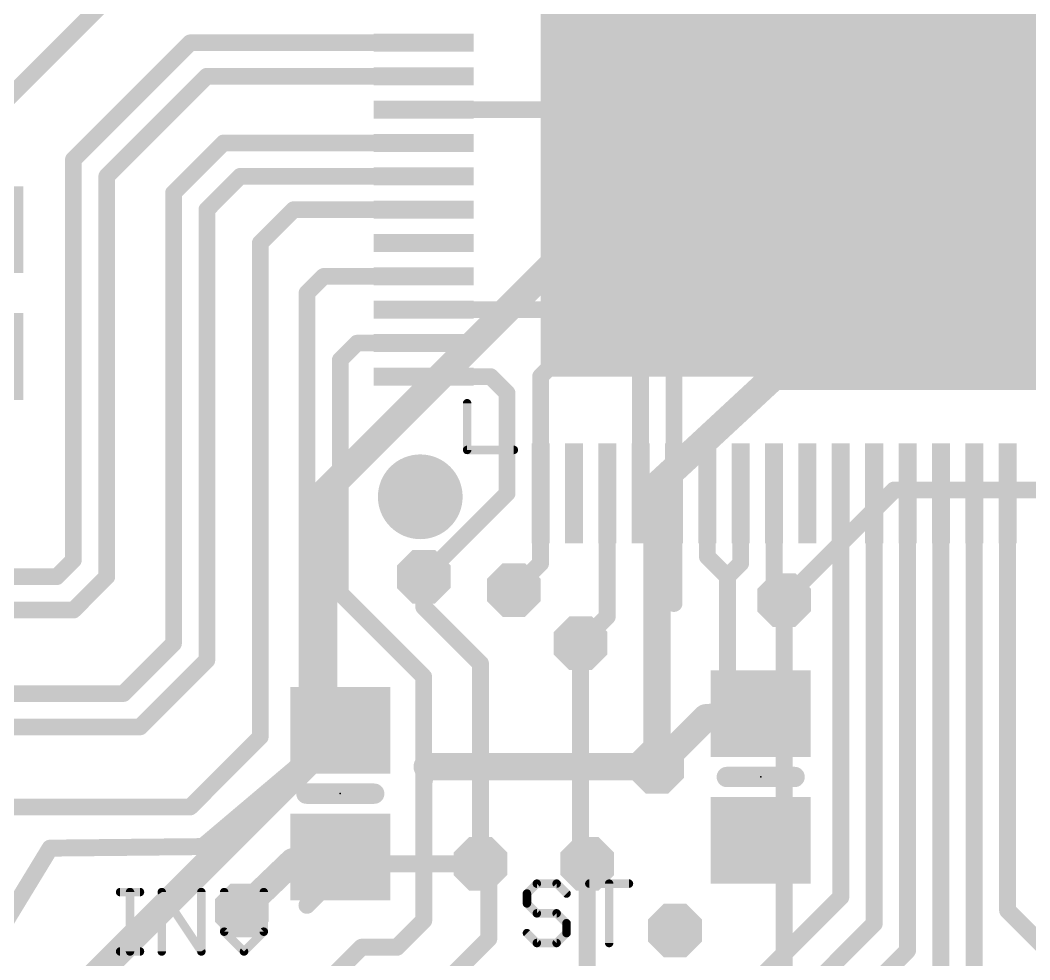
# Model space of a CAD drawing. Extents: x -31 to 165, y 0 to 136.
# Drawn here: x 15.2 to 30.33, y 44.26 to 58.34 of the extents above; entities that cross this region are included whole.
import ezdxf

# ---------------------------------------------------------------- set-up
doc = ezdxf.new("R2010")
doc.units = 0
for name, color, linetype in [('1', 12, 'CONTINUOUS'), ('16', 132, 'CONTINUOUS'), ('17', 110, 'CONTINUOUS'), ('18', 3, 'CONTINUOUS'), ('21', 40, 'CONTINUOUS'), ('23', 40, 'CONTINUOUS')]:
    doc.layers.add(name, color=color, linetype=linetype)

# ---------------------------------------------------------------- blocks, each defined once
blk = doc.blocks.new('RECT')
blk.add_solid([(-0.5, -0.5), (0.5, -0.5), (-0.5, 0.5), (0.5, 0.5)])
blk = doc.blocks.new('ROUNDP')
at = {"const_width": 0.5}
blk.add_lwpolyline([(0, -0.25, 1), (0, 0.25, 1), (0, -0.25)], format="xyb", dxfattribs=at)
blk = doc.blocks.new('OCTAGONV')
at = {"const_width": 0.5}
blk.add_lwpolyline([(-0.25, -0.1036), (-0.25, 0.1036), (-0.1036, 0.25), (0.1036, 0.25), (0.25, 0.1036), (0.25, -0.1036), (0.1036, -0.25), (-0.1036, -0.25), (-0.25, -0.1036), (-0.25, 0.1036)], dxfattribs=at)

msp = doc.modelspace()

# ---------------------------------------------------------------- linework, layer by layer
at = {"layer": '1'}
for points, const_width in [([(16.4992, 58.651), (14.4992, 56.651)], 0.25), ([(17.7492, 58.001), (15.9992, 56.251)], 0.25), ([(21.2492, 58.001), (17.7492, 58.001)], 0.25), ([(16.4992, 56.001), (17.9992, 57.501)], 0.25), ([(17.9992, 57.501), (21.2492, 57.501)], 0.25), ([(21.2492, 57.001), (24.9992, 57.001)], 0.25), ([(17.4992, 55.751), (18.2492, 56.501)], 0.25), ([(18.2492, 56.501), (21.2492, 56.501)], 0.25), ([(15.9992, 56.251), (15.9992, 50.251)], 0.25), ([(16.4992, 50.001), (16.4992, 56.001)], 0.25), ([(17.9992, 55.501), (18.4992, 56.001)], 0.25), ([(21.2492, 56.001), (18.4992, 56.001)], 0.25), ([(17.4992, 49.001), (17.4992, 55.751)], 0.25), ([(17.9992, 48.751), (17.9992, 55.501)], 0.25), ([(19.2992, 55.501), (18.7992, 55.001)], 0.25), ([(21.2492, 55.501), (19.2992, 55.501)], 0.25), ([(18.7992, 55.001), (18.7992, 47.601)], 0.25), ([(24.4992, 54.501), (24.9992, 55.001)], 0.254), ([(24.6242, 54.626), (24.9992, 55.001)], 0.25), ([(19.7492, 54.501), (19.4992, 54.251)], 0.25), ([(21.2492, 54.501), (19.7492, 54.501)], 0.25), ([(23.9992, 54.001), (24.6242, 54.626)], 0.25), ([(24.4992, 51.251), (24.4992, 54.501)], 0.254), ([(24.9992, 54.251), (24.6242, 54.626)], 0.25), ([(19.4992, 54.251), (19.4992, 48.267)], 0.25), ([(24.9992, 51.251), (24.9992, 54.251)], 0.25), ([(21.2492, 54.001), (23.9992, 54.001)], 0.25), ([(22.9992, 53.001), (23.9992, 54.001)], 0.25), ([(20.2492, 53.501), (19.9992, 53.251)], 0.25), ([(21.2492, 53.501), (20.2492, 53.501)], 0.25), ([(19.9992, 53.251), (19.9992, 49.751)], 0.25), ([(21.2492, 53.001), (22.2492, 53.001)], 0.25), ([(22.2492, 53.001), (22.4992, 52.751)], 0.25), ([(22.9992, 51.251), (22.9992, 53.001)], 0.25), ([(22.4992, 52.751), (22.4992, 51.251)], 0.25), ([(22.4992, 51.251), (21.2492, 50.001)], 0.25), ([(22.9992, 50.201), (22.9992, 51.251)], 0.254), ([(23.9992, 51.251), (23.9992, 49.405)], 0.254), ([(24.9992, 51.251), (24.9992, 49.601)], 0.254), ([(25.4992, 51.251), (25.4992, 50.301)], 0.25), ([(25.9992, 50.201), (25.9992, 51.251)], 0.25), ([(26.4992, 51.251), (26.4992, 49.651)], 0.254), ([(27.4992, 51.251), (27.4992, 45.201)], 0.254), ([(27.9992, 51.251), (27.9992, 44.801)], 0.254), ([(28.4992, 51.251), (28.4992, 44.401)], 0.254), ([(28.9992, 51.251), (28.9992, 44.001)], 0.254), ([(29.4992, 51.251), (29.4992, 44.101)], 0.254), ([(29.9992, 51.251), (29.9992, 45.001)], 0.254), ([(25.4992, 50.301), (25.7992, 50.001)], 0.25), ([(15.9992, 50.251), (15.7492, 50.001)], 0.25), ([(22.5992, 49.801), (22.9992, 50.201)], 0.254), ([(25.7992, 50.001), (25.9992, 50.201)], 0.25), ([(15.7492, 50.001), (6.9992, 50.001)], 0.25), ([(15.9992, 49.501), (16.4992, 50.001)], 0.25), ([(25.7992, 50.001), (25.7992, 48.017)], 0.254), ([(19.9992, 49.751), (21.2492, 48.501)], 0.25), ([(26.4992, 49.651), (26.6492, 49.651)], 0.254), ([(15.9992, 49.501), (6.7492, 49.501)], 0.25), ([(23.9992, 49.405), (23.5992, 49.005)], 0.254), ([(16.7492, 48.251), (17.4992, 49.001)], 0.25), ([(16.9992, 47.751), (17.9992, 48.751)], 0.25), ([(21.2492, 48.501), (21.2492, 46.901)], 0.25), ([(5.2492, 48.251), (16.7492, 48.251)], 0.25), ([(19.4992, 48.267), (19.9992, 47.701)], 0.25), ([(25.4802, 47.89), (26.2992, 47.951)], 0.4064), ([(25.7992, 48.017), (26.2992, 47.951)], 0.254), ([(24.7452, 47.155), (25.4802, 47.89)], 0.4064), ([(4.9992, 47.751), (16.9992, 47.751)], 0.25), ([(17.9364, 45.9582), (19.9992, 47.701)], 0.254), ([(18.7992, 47.601), (17.7492, 46.551)], 0.25), ([(24.7452, 47.155), (21.2992, 47.155)], 0.4064), ([(21.2492, 46.901), (21.2992, 47.155)], 0.254), ([(21.2492, 46.901), (21.2492, 44.851)], 0.254), ([(17.7492, 46.551), (13.1702, 46.551)], 0.25), ([(14.2082, 43.567), (15.6504, 45.9348)], 0.254), ([(15.6504, 45.9348), (17.9364, 45.9582)], 0.254), ([(19.9992, 45.801), (19.2872, 45.735)], 0.4), ([(19.2872, 45.735), (18.5222, 45.001)], 0.4), ([(22.2242, 45.576), (22.0992, 45.701)], 0.254), ([(22.2242, 44.577), (22.2242, 45.576)], 0.254), ([(23.6992, 44.069), (23.6992, 45.701)], 0.254), ([(27.4992, 45.201), (25.8992, 43.601)], 0.254), ([(29.9992, 45.001), (30.8992, 44.101)], 0.254), ([(21.2492, 44.851), (20.8482, 44.45)], 0.254), ([(27.9992, 44.801), (26.7992, 43.601)], 0.254), ([(21.6182, 43.971), (22.2242, 44.577)], 0.254), ([(20.3192, 44.45), (19.9142, 44.045)], 0.254), ([(20.8482, 44.45), (20.3192, 44.45)], 0.254), ([(28.4992, 44.401), (27.5992, 43.501)], 0.254)]:
    msp.add_lwpolyline(points, dxfattribs=dict(at, const_width=const_width))
for points, const_width in [([(17.7492, 58.0635, 1), (17.7492, 57.9385)], 0.125), ([(17.7934, 57.9568, 1), (17.705, 58.0452)], 0.125), ([(21.2492, 57.9385, 1), (21.2492, 58.0635)], 0.125), ([(17.9992, 57.5635, 1), (17.9992, 57.4385)], 0.125), ([(18.0434, 57.4568, 1), (17.955, 57.5452)], 0.125), ([(21.2492, 57.4385, 1), (21.2492, 57.5635)], 0.125), ([(21.2492, 57.0635, 1), (21.2492, 56.9385)], 0.125), ([(24.9992, 56.9385, 1), (24.9992, 57.0635)], 0.125), ([(18.2492, 56.5635, 1), (18.2492, 56.4385)], 0.125), ([(18.2934, 56.4568, 1), (18.205, 56.5452)], 0.125), ([(21.2492, 56.4385, 1), (21.2492, 56.5635)], 0.125), ([(16.0617, 56.251, 1), (15.9367, 56.251)], 0.125), ([(15.955, 56.2952, 1), (16.0434, 56.2068)], 0.125), ([(16.5617, 56.001, 1), (16.4367, 56.001)], 0.125), ([(16.455, 56.0452, 1), (16.5434, 55.9568)], 0.125), ([(18.4992, 56.0635, 1), (18.4992, 55.9385)], 0.125), ([(18.5434, 55.9568, 1), (18.455, 56.0452)], 0.125), ([(21.2492, 55.9385, 1), (21.2492, 56.0635)], 0.125), ([(17.5617, 55.751, 1), (17.4367, 55.751)], 0.125), ([(17.455, 55.7952, 1), (17.5434, 55.7068)], 0.125), ([(18.0617, 55.501, 1), (17.9367, 55.501)], 0.125), ([(17.955, 55.5452, 1), (18.0434, 55.4568)], 0.125), ([(19.2992, 55.5635, 1), (19.2992, 55.4385)], 0.125), ([(19.3434, 55.4568, 1), (19.255, 55.5452)], 0.125), ([(21.2492, 55.4385, 1), (21.2492, 55.5635)], 0.125), ([(18.8617, 55.001, 1), (18.7367, 55.001)], 0.125), ([(18.755, 55.0452, 1), (18.8434, 54.9568)], 0.125), ([(25.0441, 54.9561, 1), (24.9543, 55.0459)], 0.127), ([(25.0434, 54.9568, 1), (24.955, 55.0452)], 0.125), ([(19.7492, 54.5635, 1), (19.7492, 54.4385)], 0.125), ([(19.7934, 54.4568, 1), (19.705, 54.5452)], 0.125), ([(21.2492, 54.4385, 1), (21.2492, 54.5635)], 0.125), ([(24.5627, 54.501, 1), (24.4357, 54.501)], 0.127), ([(24.6684, 54.6702, 1), (24.58, 54.5818)], 0.125), ([(24.58, 54.6702, 1), (24.6684, 54.5818)], 0.125), ([(24.6684, 54.5818, 1), (24.58, 54.6702)], 0.125), ([(24.4543, 54.5459, 1), (24.5441, 54.4561)], 0.127), ([(19.5617, 54.251, 1), (19.4367, 54.251)], 0.125), ([(19.455, 54.2952, 1), (19.5434, 54.2068)], 0.125), ([(25.0617, 54.251, 1), (24.9367, 54.251)], 0.125), ([(24.955, 54.2068, 1), (25.0434, 54.2952)], 0.125), ([(21.2492, 54.0635, 1), (21.2492, 53.9385)], 0.125), ([(23.955, 54.0452, 1), (24.0434, 53.9568)], 0.125), ([(24.0434, 53.9568, 1), (23.955, 54.0452)], 0.125), ([(23.9992, 53.9385, 1), (23.9992, 54.0635)], 0.125), ([(20.2492, 53.5635, 1), (20.2492, 53.4385)], 0.125), ([(20.2934, 53.4568, 1), (20.205, 53.5452)], 0.125), ([(21.2492, 53.4385, 1), (21.2492, 53.5635)], 0.125), ([(20.0617, 53.251, 1), (19.9367, 53.251)], 0.125), ([(19.955, 53.2952, 1), (20.0434, 53.2068)], 0.125), ([(21.2492, 53.0635, 1), (21.2492, 52.9385)], 0.125), ([(22.2934, 53.0452, 1), (22.205, 52.9568)], 0.125), ([(22.2492, 52.9385, 1), (22.2492, 53.0635)], 0.125), ([(23.0617, 53.001, 1), (22.9367, 53.001)], 0.125), ([(22.955, 53.0452, 1), (23.0434, 52.9568)], 0.125), ([(22.5617, 52.751, 1), (22.4367, 52.751)], 0.125), ([(22.455, 52.7068, 1), (22.5434, 52.7952)], 0.125), ([(22.4367, 51.251, 1), (22.5617, 51.251)], 0.125), ([(22.5434, 51.2068, 1), (22.455, 51.2952)], 0.125), ([(23.0627, 51.251, 1), (22.9357, 51.251)], 0.127), ([(22.9367, 51.251, 1), (23.0617, 51.251)], 0.125), ([(24.0627, 51.251, 1), (23.9357, 51.251)], 0.127), ([(24.4357, 51.251, 1), (24.5627, 51.251)], 0.127), ([(25.0627, 51.251, 1), (24.9357, 51.251)], 0.127), ([(24.9367, 51.251, 1), (25.0617, 51.251)], 0.125), ([(25.5617, 51.251, 1), (25.4367, 51.251)], 0.125), ([(26.0617, 51.251, 1), (25.9367, 51.251)], 0.125), ([(26.5627, 51.251, 1), (26.4357, 51.251)], 0.127), ([(27.5627, 51.251, 1), (27.4357, 51.251)], 0.127), ([(28.0627, 51.251, 1), (27.9357, 51.251)], 0.127), ([(28.5627, 51.251, 1), (28.4357, 51.251)], 0.127), ([(29.0627, 51.251, 1), (28.9357, 51.251)], 0.127), ([(29.5627, 51.251, 1), (29.4357, 51.251)], 0.127), ([(30.0627, 51.251, 1), (29.9357, 51.251)], 0.127), ([(25.5434, 50.3452, 1), (25.455, 50.2568)], 0.125), ([(15.9367, 50.251, 1), (16.0617, 50.251)], 0.125), ([(16.0434, 50.2068, 1), (15.955, 50.2952)], 0.125), ([(22.9357, 50.201, 1), (23.0627, 50.201)], 0.127), ([(23.0441, 50.1561, 1), (22.9543, 50.2459)], 0.127), ([(25.4367, 50.301, 1), (25.5617, 50.301)], 0.125), ([(25.9367, 50.201, 1), (26.0617, 50.201)], 0.125), ([(26.0434, 50.1568, 1), (25.955, 50.2452)], 0.125), ([(15.705, 50.0452, 1), (15.7934, 49.9568)], 0.125), ([(15.7492, 49.9385, 1), (15.7492, 50.0635)], 0.125), ([(16.5434, 49.9568, 1), (16.455, 50.0452)], 0.125), ([(21.205, 50.0452, 1), (21.2934, 49.9568)], 0.125), ([(25.8627, 50.001, 1), (25.7357, 50.001)], 0.127), ([(25.755, 50.0452, 1), (25.8434, 49.9568)], 0.125), ([(25.755, 49.9568, 1), (25.8434, 50.0452)], 0.125), ([(16.4367, 50.001, 1), (16.5617, 50.001)], 0.125), ([(20.0434, 49.7952, 1), (19.955, 49.7068)], 0.125), ([(19.9367, 49.751, 1), (20.0617, 49.751)], 0.125), ([(22.5543, 49.8459, 1), (22.6441, 49.7561)], 0.127), ([(24.9357, 49.601, 1), (25.0627, 49.601)], 0.127), ([(26.4992, 49.7145, 1), (26.4992, 49.5875)], 0.127), ([(26.4357, 49.651, 1), (26.5627, 49.651)], 0.127), ([(26.6492, 49.5875, 1), (26.6492, 49.7145)], 0.127), ([(15.955, 49.5452, 1), (16.0434, 49.4568)], 0.125), ([(15.9992, 49.4385, 1), (15.9992, 49.5635)], 0.125), ([(24.0441, 49.3601, 1), (23.9543, 49.4499)], 0.127), ([(23.9357, 49.405, 1), (24.0627, 49.405)], 0.127), ([(17.4367, 49.001, 1), (17.5617, 49.001)], 0.125), ([(17.5434, 48.9568, 1), (17.455, 49.0452)], 0.125), ([(23.5543, 49.0499, 1), (23.6441, 48.9601)], 0.127), ([(18.0434, 48.7068, 1), (17.955, 48.7952)], 0.125), ([(17.9367, 48.751, 1), (18.0617, 48.751)], 0.125), ([(21.3117, 48.501, 1), (21.1867, 48.501)], 0.125), ([(21.205, 48.4568, 1), (21.2934, 48.5452)], 0.125), ([(16.705, 48.2952, 1), (16.7934, 48.2068)], 0.125), ([(16.7492, 48.1885, 1), (16.7492, 48.3135)], 0.125), ([(19.546, 48.3084, 1), (19.4524, 48.2256)], 0.125), ([(19.4367, 48.267, 1), (19.5617, 48.267)], 0.125), ([(25.8075, 48.08, 1), (25.7909, 47.954)], 0.127), ([(26.3067, 47.8497, 1), (26.2917, 48.0523)], 0.2032), ([(25.4727, 47.9913, 1), (25.4877, 47.7887)], 0.2032), ([(25.552, 47.8182, 1), (25.4084, 47.9618)], 0.2032), ([(25.7357, 48.017, 1), (25.8627, 48.017)], 0.127), ([(26.2909, 47.888, 1), (26.3075, 48.014)], 0.127), ([(16.955, 47.7952, 1), (17.0434, 47.7068)], 0.125), ([(16.9992, 47.6885, 1), (16.9992, 47.8135)], 0.125), ([(20.0402, 47.6525, 1), (19.9582, 47.7495)], 0.127), ([(18.7367, 47.601, 1), (18.8617, 47.601)], 0.125), ([(18.8434, 47.5568, 1), (18.755, 47.6452)], 0.125), ([(19.9524, 47.6596, 1), (20.046, 47.7424)], 0.125), ([(21.2992, 47.2566, 1), (21.2992, 47.0534)], 0.2032), ([(24.7452, 47.0534, 1), (24.7452, 47.2566)], 0.2032), ([(21.3615, 47.1427, 1), (21.2369, 47.1673)], 0.127), ([(24.6734, 47.2268, 1), (24.817, 47.0832)], 0.2032), ([(21.3127, 46.901, 1), (21.1857, 46.901)], 0.127), ([(21.1869, 46.9133, 1), (21.3115, 46.8887)], 0.127), ([(21.1867, 46.901, 1), (21.3117, 46.901)], 0.125), ([(17.705, 46.5952, 1), (17.7934, 46.5068)], 0.125), ([(17.7492, 46.4885, 1), (17.7492, 46.6135)], 0.125), ([(15.6498, 45.9982, 1), (15.6511, 45.8713)], 0.127), ([(15.7047, 45.9017, 1), (15.5962, 45.9678)], 0.127), ([(17.8955, 46.0068, 1), (17.9774, 45.9097)], 0.127), ([(17.9371, 45.8948, 1), (17.9358, 46.0217)], 0.127), ([(20.0084, 45.7014, 1), (19.99, 45.9006)], 0.2), ([(19.278, 45.8346, 1), (19.2964, 45.6354)], 0.2), ([(19.3564, 45.6628, 1), (19.218, 45.8072)], 0.2), ([(22.1441, 45.7459, 1), (22.0543, 45.6561)], 0.127), ([(22.2877, 45.576, 1), (22.1607, 45.576)], 0.127), ([(23.7627, 45.701, 1), (23.6357, 45.701)], 0.127), ([(22.1793, 45.5311, 1), (22.2691, 45.6209)], 0.127), ([(27.4357, 45.201, 1), (27.5627, 45.201)], 0.127), ([(27.5441, 45.1561, 1), (27.4543, 45.2459)], 0.127), ([(18.453, 45.0732, 1), (18.5914, 44.9288)], 0.2), ([(30.0441, 45.0459, 1), (29.9543, 44.9561)], 0.127), ([(21.2941, 44.8061, 1), (21.2043, 44.8959)], 0.127), ([(29.9357, 45.001, 1), (30.0627, 45.001)], 0.127), ([(21.1857, 44.851, 1), (21.3127, 44.851)], 0.127), ([(27.9357, 44.801, 1), (28.0627, 44.801)], 0.127), ([(28.0441, 44.7561, 1), (27.9543, 44.8459)], 0.127), ([(22.1607, 44.577, 1), (22.2877, 44.577)], 0.127), ([(22.2691, 44.5321, 1), (22.1793, 44.6219)], 0.127), ([(20.3192, 44.5135, 1), (20.3192, 44.3865)], 0.127), ([(20.3641, 44.4051, 1), (20.2743, 44.4949)], 0.127), ([(20.8033, 44.4949, 1), (20.8931, 44.4051)], 0.127), ([(20.8482, 44.3865, 1), (20.8482, 44.5135)], 0.127), ([(28.5441, 44.3561, 1), (28.4543, 44.4459)], 0.127), ([(28.4357, 44.401, 1), (28.5627, 44.401)], 0.127)]:
    msp.add_lwpolyline(points, format="xyb", dxfattribs=dict(at, const_width=const_width))
at = {"layer": '16'}
for points, const_width in [([(31.9992, 62.001), (25.9992, 56.001)], 0.4064), ([(24.4992, 56.001), (19.7492, 51.251)], 0.4064), ([(25.9992, 56.001), (24.4992, 56.001)], 0.4064), ([(24.7452, 51.374), (26.4992, 53.001)], 0.4064), ([(26.4992, 53.001), (32.4992, 53.001)], 0.4064), ([(19.7492, 51.251), (19.7492, 47.451)], 0.4064), ([(24.7452, 47.155), (24.7452, 51.374)], 0.4064), ([(26.6492, 49.651), (28.2992, 51.301)], 0.254), ([(28.2992, 51.301), (39.3992, 51.301)], 0.254), ([(21.2492, 50.001), (21.2492, 49.551)], 0.254), ([(21.2492, 49.551), (22.0992, 48.701)], 0.254), ([(26.6492, 44.051), (26.6492, 49.651)], 0.254), ([(23.5992, 49.005), (23.5992, 45.801)], 0.254), ([(22.0992, 48.701), (22.0992, 45.701)], 0.254), ([(19.7492, 47.451), (16.0992, 43.801)], 0.4064), ([(23.5992, 45.801), (23.6992, 45.701)], 0.254), ([(19.4992, 45.0782), (20.122, 45.701)], 0.254), ([(20.122, 45.701), (22.0992, 45.701)], 0.254)]:
    msp.add_lwpolyline(points, dxfattribs=dict(at, const_width=const_width))
for points, const_width in [([(24.4992, 56.1026, 1), (24.4992, 55.8994)], 0.2032), ([(24.571, 55.9292, 1), (24.4274, 56.0728)], 0.2032), ([(25.9274, 56.0728, 1), (26.071, 55.9292)], 0.2032), ([(25.9992, 55.8994, 1), (25.9992, 56.1026)], 0.2032), ([(26.4992, 53.1026, 1), (26.4992, 52.8994)], 0.2032), ([(26.5683, 52.9265, 1), (26.4301, 53.0755)], 0.2032), ([(19.8508, 51.251, 1), (19.6476, 51.251)], 0.2032), ([(24.8468, 51.374, 1), (24.6436, 51.374)], 0.2032), ([(24.6761, 51.4485, 1), (24.8143, 51.2995)], 0.2032), ([(19.6774, 51.3228, 1), (19.821, 51.1792)], 0.2032), ([(28.2992, 51.3645, 1), (28.2992, 51.2375)], 0.127), ([(28.3441, 51.2561, 1), (28.2543, 51.3459)], 0.127), ([(21.3127, 50.001, 1), (21.1857, 50.001)], 0.127), ([(21.2941, 49.5959, 1), (21.2043, 49.5061)], 0.127), ([(26.7127, 49.651, 1), (26.5857, 49.651)], 0.127), ([(26.6043, 49.6959, 1), (26.6941, 49.6061)], 0.127), ([(21.1857, 49.551, 1), (21.3127, 49.551)], 0.127), ([(23.6627, 49.005, 1), (23.5357, 49.005)], 0.127), ([(22.1627, 48.701, 1), (22.0357, 48.701)], 0.127), ([(22.0543, 48.6561, 1), (22.1441, 48.7459)], 0.127), ([(19.6476, 47.451, 1), (19.8508, 47.451)], 0.2032), ([(19.821, 47.3792, 1), (19.6774, 47.5228)], 0.2032), ([(24.6436, 47.155, 1), (24.8468, 47.155)], 0.2032), ([(23.6441, 45.8459, 1), (23.5543, 45.7561)], 0.127), ([(23.5357, 45.801, 1), (23.6627, 45.801)], 0.127), ([(20.122, 45.7645, 1), (20.122, 45.6375)], 0.127), ([(20.1669, 45.6561, 1), (20.0771, 45.7459)], 0.127), ([(22.0357, 45.701, 1), (22.1627, 45.701)], 0.127), ([(22.0992, 45.6375, 1), (22.0992, 45.7645)], 0.127), ([(23.6543, 45.6561, 1), (23.7441, 45.7459)], 0.127), ([(19.4543, 45.1231, 1), (19.5441, 45.0333)], 0.127)]:
    msp.add_lwpolyline(points, format="xyb", dxfattribs=dict(at, const_width=const_width))
at = {"layer": '21'}
for points, const_width in [([(21.8992, 52.601), (21.8992, 51.901)], 0.127), ([(21.8992, 51.901), (22.5992, 51.901)], 0.127), ([(26.8072, 47.001), (25.7912, 47.001)], 0.3048), ([(20.5072, 46.751), (19.4912, 46.751)], 0.3048), ([(22.944, 45.4033), (22.7957, 45.255)], 0.127), ([(23.2406, 45.4033), (22.944, 45.4033)], 0.127), ([(23.3889, 45.255), (23.2406, 45.4033)], 0.127), ([(23.7312, 45.4033), (24.3244, 45.4033)], 0.127), ([(24.0278, 44.5135), (24.0278, 45.4033)], 0.127), ([(16.6997, 45.2763), (16.9963, 45.2763)], 0.127), ([(16.848, 44.3865), (16.848, 45.2763)], 0.127), ([(17.3234, 44.3865), (17.3234, 45.2763)], 0.127), ([(17.3234, 45.2763), (17.9166, 44.3865)], 0.127), ([(17.9166, 44.3865), (17.9166, 45.2763)], 0.127), ([(18.2589, 45.2763), (18.2589, 44.6831)], 0.127), ([(18.8521, 44.6831), (18.8521, 45.2763)], 0.127), ([(22.7957, 45.255), (22.7957, 45.1067)], 0.127), ([(22.7957, 45.1067), (22.944, 44.9584)], 0.127), ([(22.944, 44.9584), (23.2406, 44.9584)], 0.127), ([(23.2406, 44.9584), (23.3889, 44.8101)], 0.127), ([(23.3889, 44.8101), (23.3889, 44.6618)], 0.127), ([(18.2589, 44.6831), (18.5555, 44.3865)], 0.127), ([(18.5555, 44.3865), (18.8521, 44.6831)], 0.127), ([(22.944, 44.5135), (22.7957, 44.6618)], 0.127), ([(23.3889, 44.6618), (23.2406, 44.5135)], 0.127), ([(23.2406, 44.5135), (22.944, 44.5135)], 0.127), ([(16.6997, 44.3865), (16.9963, 44.3865)], 0.127)]:
    msp.add_lwpolyline(points, dxfattribs=dict(at, const_width=const_width))
for points, const_width in [([(21.9309, 52.601, 1), (21.8675, 52.601)], 0.0635), ([(21.8992, 51.9328, 1), (21.8992, 51.8693)], 0.0635), ([(21.8675, 51.901, 1), (21.9309, 51.901)], 0.0635), ([(22.5992, 51.8693, 1), (22.5992, 51.9328)], 0.0635), ([(21.1972, 50.8815, 1), (21.1972, 51.5165, 1), (21.1972, 50.8815)], 0.635), ([(25.7912, 47.0772, 1), (25.7912, 46.9248)], 0.1524), ([(26.8072, 46.9248, 1), (26.8072, 47.0772)], 0.1524), ([(19.4912, 46.8272, 1), (19.4912, 46.6748)], 0.1524), ([(20.5072, 46.6748, 1), (20.5072, 46.8272)], 0.1524), ([(22.944, 45.435, 1), (22.944, 45.3715)], 0.0635), ([(22.9664, 45.3808, 1), (22.9215, 45.4257)], 0.0635), ([(23.263, 45.4257, 1), (23.2181, 45.3808)], 0.0635), ([(23.2406, 45.3715, 1), (23.2406, 45.435)], 0.0635), ([(23.7312, 45.435, 1), (23.7312, 45.3715)], 0.0635), ([(24.0596, 45.4033, 1), (23.9961, 45.4033)], 0.0635), ([(24.3244, 45.3715, 1), (24.3244, 45.435)], 0.0635), ([(16.6997, 45.308, 1), (16.6997, 45.2445)], 0.0635), ([(16.8797, 45.2763, 1), (16.8162, 45.2763)], 0.0635), ([(16.9963, 45.2445, 1), (16.9963, 45.308)], 0.0635), ([(17.3551, 45.2763, 1), (17.2916, 45.2763)], 0.0635), ([(17.3498, 45.2939, 1), (17.297, 45.2586)], 0.0635), ([(17.9483, 45.2763, 1), (17.8848, 45.2763)], 0.0635), ([(18.2906, 45.2763, 1), (18.2271, 45.2763)], 0.0635), ([(18.8838, 45.2763, 1), (18.8203, 45.2763)], 0.0635), ([(22.7732, 45.2774, 1), (22.8182, 45.2325)], 0.0635), ([(22.8274, 45.255, 1), (22.764, 45.255)], 0.0635), ([(23.3664, 45.2325, 1), (23.4113, 45.2774)], 0.0635), ([(22.8182, 45.1291, 1), (22.7732, 45.0842)], 0.0635), ([(22.764, 45.1067, 1), (22.8274, 45.1067)], 0.0635), ([(22.944, 44.9901, 1), (22.944, 44.9266)], 0.0635), ([(22.9215, 44.9359, 1), (22.9664, 44.9808)], 0.0635), ([(23.263, 44.9808, 1), (23.2181, 44.9359)], 0.0635), ([(23.2406, 44.9266, 1), (23.2406, 44.9901)], 0.0635), ([(23.4206, 44.8101, 1), (23.3571, 44.8101)], 0.0635), ([(23.3664, 44.7876, 1), (23.4113, 44.8325)], 0.0635), ([(18.2813, 44.7055, 1), (18.2364, 44.6606)], 0.0635), ([(18.2271, 44.6831, 1), (18.2906, 44.6831)], 0.0635), ([(18.8203, 44.6831, 1), (18.8838, 44.6831)], 0.0635), ([(18.8745, 44.6606, 1), (18.8296, 44.7055)], 0.0635), ([(22.8182, 44.6842, 1), (22.7732, 44.6393)], 0.0635), ([(23.3571, 44.6618, 1), (23.4206, 44.6618)], 0.0635), ([(23.4113, 44.6393, 1), (23.3664, 44.6842)], 0.0635), ([(22.944, 44.5453, 1), (22.944, 44.4817)], 0.0635), ([(22.9215, 44.491, 1), (22.9664, 44.536)], 0.0635), ([(23.2181, 44.536, 1), (23.263, 44.491)], 0.0635), ([(23.2406, 44.4817, 1), (23.2406, 44.5453)], 0.0635), ([(23.9961, 44.5135, 1), (24.0596, 44.5135)], 0.0635), ([(16.6997, 44.4183, 1), (16.6997, 44.3548)], 0.0635), ([(16.8162, 44.3865, 1), (16.8797, 44.3865)], 0.0635), ([(16.9963, 44.3548, 1), (16.9963, 44.4183)], 0.0635), ([(17.2916, 44.3865, 1), (17.3551, 44.3865)], 0.0635), ([(17.8848, 44.3865, 1), (17.9483, 44.3865)], 0.0635), ([(17.8901, 44.3689, 1), (17.943, 44.4041)], 0.0635), ([(18.533, 44.409, 1), (18.5779, 44.364)], 0.0635), ([(18.533, 44.364, 1), (18.5779, 44.409)], 0.0635)]:
    msp.add_lwpolyline(points, format="xyb", dxfattribs=dict(at, const_width=const_width))
at = {"layer": '23'}
for p in [(26.2992, 47.001), (19.9992, 46.751)]:
    msp.add_point(p, dxfattribs=at)

# ---------------------------------------------------------------- block references
at = {"layer": '1'}
for p, xscale, yscale in [((28.9992, 59.001), 12, 12), ((21.2492, 58.001), 1.5, 0.27), ((21.2492, 57.501), 1.5, 0.27), ((21.2492, 57.001), 1.5, 0.27), ((21.2492, 56.501), 1.5, 0.27), ((21.2492, 56.001), 1.5, 0.27), ((21.2492, 55.501), 1.5, 0.27), ((21.2492, 55.001), 1.5, 0.27), ((21.2492, 54.501), 1.5, 0.27), ((21.2492, 54.001), 1.5, 0.27), ((21.2492, 53.501), 1.5, 0.27), ((21.2492, 53.001), 1.5, 0.27), ((22.9992, 51.251), 0.27, 1.5), ((23.4992, 51.251), 0.27, 1.5), ((23.9992, 51.251), 0.27, 1.5), ((24.4992, 51.251), 0.27, 1.5), ((24.9992, 51.251), 0.27, 1.5), ((25.4992, 51.251), 0.27, 1.5), ((25.9992, 51.251), 0.27, 1.5), ((26.4992, 51.251), 0.27, 1.5), ((26.9992, 51.251), 0.27, 1.5), ((27.4992, 51.251), 0.27, 1.5), ((27.9992, 51.251), 0.27, 1.5), ((28.4992, 51.251), 0.27, 1.5), ((28.9992, 51.251), 0.27, 1.5), ((29.4992, 51.251), 0.27, 1.5), ((29.9992, 51.251), 0.27, 1.5)]:
    msp.add_blockref('RECT', p, dxfattribs=dict(at, xscale=xscale, yscale=yscale))
at = {"layer": '1', "xscale": 1.3, "yscale": 1.5, "rotation": 270}
for p in [(14.4992, 55.201), (14.4992, 53.301), (26.2992, 47.951), (19.9992, 47.701), (26.2992, 46.051), (19.9992, 45.801)]:
    msp.add_blockref('RECT', p, dxfattribs=at)
at = {"layer": '17', "xscale": 0.908, "yscale": 0.908}
for p in [(24.9992, 57.001), (24.9992, 57.001), (24.9992, 55.001), (24.9992, 55.001), (26.9992, 55.001), (26.9992, 55.001), (28.9992, 55.001), (28.9992, 55.001)]:
    msp.add_blockref('ROUNDP', p, dxfattribs=at)
at = {"layer": '18', "xscale": 0.8064, "yscale": 0.8064}
for p in [(21.2492, 50.001), (21.2492, 50.001), (22.5992, 49.801), (22.5992, 49.801), (26.6492, 49.651), (26.6492, 49.651), (23.5992, 49.005), (23.5992, 49.005), (24.7452, 47.155), (24.7452, 47.155), (22.0992, 45.701), (22.0992, 45.701), (23.6992, 45.701), (23.6992, 45.701), (18.5222, 45.001), (18.5222, 45.001), (25.0142, 44.701), (25.0142, 44.701)]:
    msp.add_blockref('OCTAGONV', p, dxfattribs=at)

doc.saveas('drawing.dxf')
